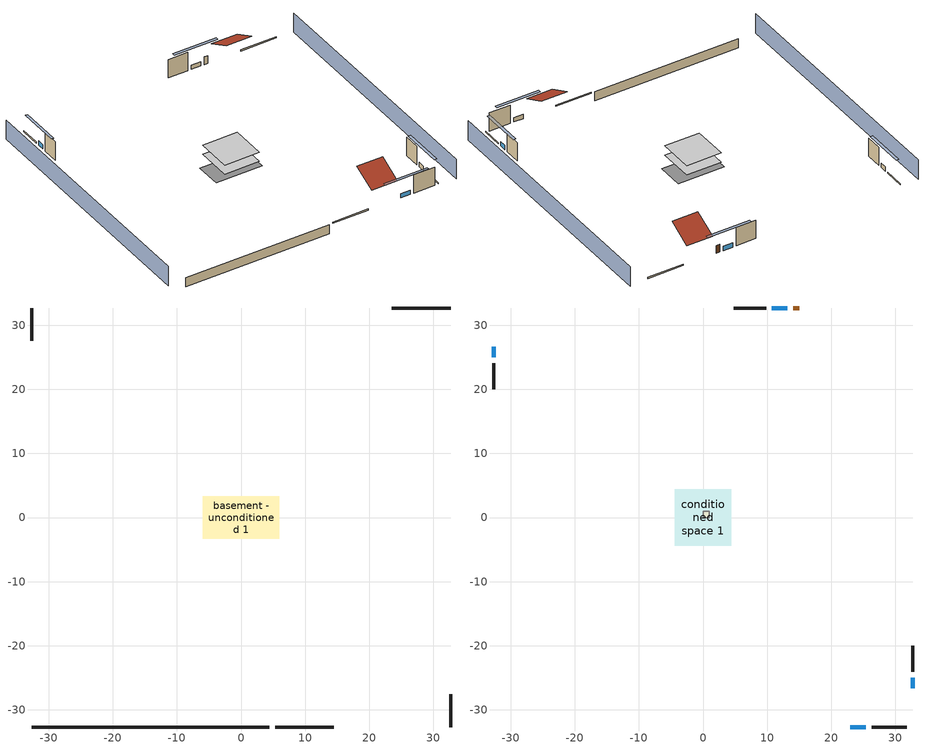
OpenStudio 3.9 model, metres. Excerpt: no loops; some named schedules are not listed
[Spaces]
basement - unconditioned 1
 floor foundation (Slab1 construction): -5.95,-3.31 -5.95,3.31 5.95,3.31 5.95,-3.31 z-2.13
 wall outside (RimJoist1 construction): 5.32,-32.67 14.5,-32.67 z0.3:0.61
 wall outside (RimJoist2 construction): -32.67,32.67 -32.67,27.58 z0.3:0.61
 wall outside (RimJoist3 construction): 32.67,32.67 23.5,32.67 z0.3:0.61
 wall outside (RimJoist4 construction): 32.67,-32.67 32.67,-27.58 z0.3:0.61
 wall foundation (FoundationWall1 construction): -32.67,-32.67 4.39,-32.67 z-2.13:0.3
conditioned space 1
 floor to basement - unconditioned 1 (Floor1 construction): -4.44,-4.44 -4.44,4.44 4.44,4.44 4.44,-4.44 z0.3
 floor adiabatic (AdiabaticFloorConstruction): -4.44,-4.44 -4.44,4.44 4.44,4.44 4.44,-4.44 z2.74
 wall outside (Wall1 construction): 26.32,-32.67 31.74,-32.67 z0.3:5.18
 wall outside (Wall2 construction): -32.67,24.03 -32.67,20 z0.3:5.18
 wall outside (Wall3 construction): 9.83,32.67 4.79,32.67 z0.3:5.18
 wall outside (Wall4 construction): 32.67,-24.03 32.67,-20 z0.3:5.18
 wall outside (AdiabaticWallConstruction): 22.99,-32.67 25.39,-32.67 / 13.16,32.67 10.76,32.67 z0.3:1.39; -32.67,26.65 -32.67,24.96 / 32.67,-26.65 32.67,-24.96 z0.3:1.45
 wall outside (AdiabaticWallConstruction 1): 15,32.67 14.08,32.67 z0.3:2.34
 window (WindowConstruction): 22.99,-32.67 25.39,-32.67 z0.3:1.39
 window (WindowConstruction 1): -32.67,26.65 -32.67,24.96 z0.3:1.45
 window (WindowConstruction 2): 13.16,32.67 10.76,32.67 z0.3:1.39
 window (WindowConstruction 3): 32.67,-26.65 32.67,-24.96 z0.3:1.45
 door (Door): 15,32.67 14.09,32.67 z0.3:2.34
 ceiling adiabatic (AdiabaticFloorConstruction): 4.44,-4.44 4.44,4.44 -4.44,4.44 -4.44,-4.44 z2.74
 roof outside (Roof1 construction): 22.06,-32.67,5.18 22.06,-26.73,8.15 15.42,-26.73,8.15 15.42,-32.67,5.18
 roof outside (Roof2 construction): 15.93,32.67,5.18 15.93,26.73,8.15 22.57,26.73,8.15 22.57,32.67,5.18
central ac and furnace airloop ret air space
 floor adiabatic (AdiabaticConst): 0,0 0,1 1,1 1,0 z0
 wall adiabatic (AdiabaticConst): 0,1 0,0 1,0 1,1 0,1 z0:1
 ceiling adiabatic (AdiabaticConst): 1,0 1,1 0,1 0,0 z1
shading: 37.24,-32.67 37.24,32.67 / -37.24,32.67 -37.24,-32.67 z0:5.18; 29.79,-32.67 18.6,-32.67 18.6,-33.28 29.79,-33.28 z5.79; -32.67,20.57 -32.67,31.05 -33.28,31.05 -33.28,20.57 z5.85; 6.36,32.67 17.55,32.67 17.55,33.28 6.36,33.28 z5.79; 32.67,-20.57 32.67,-31.05 33.28,-31.05 33.28,-20.57 z5.85
[Site]
Portland Intl Arpt_OR: Latitude {deg}=45.59; Longitude {deg}=-122.6; Time Zone {hr}=-8; Elevation {m}=33; Terrain=Suburbs; Keep Site Location Information=Yes
[Site:GroundTemperature:Shallow]
10.2558, 8.96328, 8.85977, 9.47314, 11.9355, 14.3863, 16.5111, 17.8571, 17.9714, 16.8767, 14.8061, 12.4304
[Site:WaterMainsTemperature]
Calculation Method=Schedule; Temperature Schedule=mains temperature schedule
[Building]
Building 1
[Material] Roughness=Rough
Name | Thickness {m} | Conductivity {W/m-K} | Density {kg/m3} | Specific Heat {J/kg-K} | Thermal Absorptance | Solar Absorptance | Visible Absorptance
asphalt or fiberglass shingles | 0.00635 | 0.162714 | 1121.4 | 1465.45 | 0.9 | 0.85 | 0.85
osb sheathing 0.75 in. | 0.01905 | 0.115458 | 512.64 | 1214.23 | 0.9 | 0.7 | 0.7
roof stud and cavity | 0.2032 | 0.97696 | 78.34581 | 1123.46 | 0.9 | 0.7 | 0.7
gypsum board | 0.0127 | 0.160291 | 801 | 837.4 | 0.9 | 0.6 | 0.6
wood siding | 0.0254 | 0.102417 | 544.68 | 1172.36 | 0.9 | 0.85 | 0.85
osb sheathing 0.5 in. | 0.0127 | 0.115458 | 512.64 | 1214.23 | 0.9 | 0.7 | 0.7
wall stud and cavity | 0.1397 | 0.550994 | 139.0536 | 1170.24 | 0.9 | 0.7 | 0.7
rim joist stud and cavity | 0.0508 | 0.178688 | 50.32683 | 1063.81 | 0.9 | 0.6 | 0.6
floor stud and cavity | 0.1397 | 0.923637 | 92.3553 | 1139.71 | 0.9 | 0.7 | 0.7
floor covering | 0.0127 | 0.0433444 | 54.468 | 1339.84 | 0.9 | 0.6 | 0.6
concrete 8.0 in. | 0.2032 | 1.803125 | 2242.8 | 837.4 | 0.9 | 0.7 | 0.7
concrete 4.0 in. | 0.1016 | 1.803125 | 2242.8 | 837.4 | 0.9 | 0.7 | 0.7
wood siding 1; wood siding 2 | 0.0254 | 0.102417 | 544.68 | 1172.36
wall rigid ins; floor rigid ins | 0.512978 | 0.029427 | 32.04 | 1214.23 | 0.9 | 0.7 | 0.7
wall stud and cavity 1 | 0.0889 | 0.380278 | 52.3479 | 1209.89 | 0.9 | 0.7 | 0.7
door material | 0.04445 | 0.0612267 | 512.64 | 1214.23 | 0.9 | 0.7 | 0.7
floor stud and cavity 1 | 0.1397 | 1.75129 | 37.0049 | 1207.88 | 0.9 | 0.7 | 0.7
wall stud and cavity 2 | 0.0889 | 0.391764 | 83.0341 | 1211.67 | 0.9 | 0.7 | 0.7
furniture material conditioned space 1; furniture material basement - unconditioned 1 | 0.1524 | 0.115458 | 640.8 | 1214.23 | 0.9 | 0.6 | 0.6
[Construction]
Roof1 construction; Roof2 construction: asphalt or fiberglass shingles, osb sheathing 0.75 in., roof stud and cavity, gypsum board
Wall1 construction; Wall2 construction; Wall3 construction; Wall4 construction: wood siding, osb sheathing 0.5 in., wall stud and cavity, gypsum board
RimJoist1 construction; RimJoist2 construction; RimJoist3 construction; RimJoist4 construction: wood siding, rim joist stud and cavity
Floor1 construction: floor stud and cavity, osb sheathing 0.75 in., floor covering
FoundationWall1 construction: concrete 8.0 in.
Slab1 construction: concrete 4.0 in.
WindowConstruction; WindowConstruction 1; WindowConstruction 2; WindowConstruction 3: WindowMaterial
AdiabaticWallConstruction: wood siding 1, wall rigid ins, wall stud and cavity 1, gypsum board
Door: door material
AdiabaticWallConstruction 1: wood siding 2, wall rigid ins, wall stud and cavity 1, gypsum board
AdiabaticFloorConstruction: floor stud and cavity 1, floor rigid ins, osb sheathing 0.75 in., floor covering
PartitionWallConstruction: gypsum board, wall stud and cavity 2, gypsum board
furniture construction conditioned space 1: furniture material conditioned space 1
furniture construction basement - unconditioned 1: furniture material basement - unconditioned 1
AdiabaticConst: Adiabatic
[WindowMaterial:SimpleGlazingSystem]
WindowMaterial: U-Factor {W/m2-K}=1.93052; Solar Heat Gain Coefficient=0.49
[Material:NoMass]
Adiabatic: Roughness=Rough; Thermal Resistance {m2-K/W}=176.1
[ThermalZone] Multiplier=1; Use Ideal Air Loads=No
Name | Volume {m3} | Thermostat
conditioned space | 384.656 | conditioned space temperature setpoint
basement - unconditioned | 192.328
central ac and furnace airloop ret air zone | 1
[Sizing:Zone] Zone Cooling Design Supply Air Temperature Input Method=SupplyAirTemperature; Zone Cooling Design Supply Air Temperature {C}=14; Zone Cooling Design Supply Air Temperature Difference {deltaC}=11.11; Zone Heating Design Supply Air Temperature Input Method=SupplyAirTemperature; Zone Heating Design Supply Air Temperature {C}=40; Zone Heating Design Supply Air Temperature Difference {deltaC}=11.11; Zone Cooling Design Supply Air Humidity Ratio {kg-H2O/kg-air}=0.0085; Zone Heating Design Supply Air Humidity Ratio {kg-H2O/kg-air}=0.008; Cooling Design Air Flow Method=DesignDay; Heating Design Air Flow Method=DesignDay; Account for Dedicated Outdoor Air System=No; Dedicated Outdoor Air System Control Strategy=NeutralSupplyAir; Dedicated Outdoor Air Low Setpoint Temperature for Design {C}=autosize; Dedicated Outdoor Air High Setpoint Temperature for Design {C}=autosize; Zone Load Sizing Method=Sensible Load Only No Latent Load; Zone Latent Cooling Design Supply Air Humidity Ratio Input Method=HumidityRatioDifference; Zone Cooling Design Supply Air Humidity Ratio Difference {kgWater/kgDryAir}=0.005; Zone Latent Heating Design Supply Air Humidity Ratio Input Method=HumidityRatioDifference; Zone Humidification Design Supply Air Humidity Ratio Difference {kgWater/kgDryAir}=0.005; Sizing Option=Coincident
basement - unconditioned; central ac and furnace airloop ret air zone
[Space]
Name | Thermal Zone | Volume {m3}
conditioned space 1 | conditioned space | 384.656
basement - unconditioned 1 | basement - unconditioned | 192.328
central ac and furnace airloop ret air space | central ac and furnace airloop ret air zone
[ThermostatSetpoint:DualSetpoint]
conditioned space temperature setpoint: Heating Setpoint Temperature Schedule=heating setpoint; Cooling Setpoint Temperature Schedule=cooling setpoint; Temperature Difference Between Cutout And Setpoint {deltaC}=0
[Foundation:Kiva]
Foundation Kiva 1: Initial Indoor Air Temperature {C}=9.52053; Wall Height Above Grade {m}=0.3048; Wall Depth Below Slab {m}=0.2032
[Foundation:Kiva:Settings]
Soil Conductivity {W/m-K}=0.8655; Soil Density {kg/m3}=1842.3; Soil Specific Heat {J/kg-K}=418.7; Ground Solar Absorptivity=0.9; Ground Thermal Absorptivity=0.9; Ground Surface Roughness {m}=0.03; Far-Field Width {m}=40; Deep-Ground Boundary Condition=ZeroFlux; Deep-Ground Depth {m}=40; Minimum Cell Dimension {m}=0.2; Maximum Cell Growth Coefficient=3; Simulation Timestep=Timestep
[SurfaceProperty:ExposedFoundationPerimeter]
Slab1: Exposed Perimeter Calculation Method=TotalExposedPerimeter; Total Exposed Perimeter {m}=37.06368
[SurfaceProperty:IncidentSolarMultiplier] Incident Solar Multiplier=1; Incident Solar Multiplier Schedule=trans schedule winter=0.85 summer=0.7
Window1; Window2; Window3; Window4
[InternalMass:Definition] Design Level Calculation Method=SurfaceArea
Name | Construction | Surface Area {m2}
partition wall mass | PartitionWallConstruction | 157.749
furniture mass conditioned space 1 | furniture construction conditioned space 1 | 63.09974
furniture mass basement - unconditioned 1 | furniture construction basement - unconditioned 1 | 31.54987
[InternalMass] Multiplier=1
Name | Internal Mass Definition | Space or SpaceType
partition wall mass | partition wall mass | conditioned space 1
furniture mass conditioned space 1 | furniture mass conditioned space 1 | conditioned space 1
furniture mass basement - unconditioned 1 | furniture mass basement - unconditioned 1 | basement - unconditioned 1
[Fan:SystemModel]
central ac and furnace supply fan: Availability Schedule=Always On Discrete; Design Maximum Air Flow Rate {m3/s}=0.520086; Speed Control Method=Discrete; Electric Power Minimum Flow Rate Fraction=0.2; Design Pressure Rise {Pa}=500; Motor Efficiency=1; Motor In Air Stream Fraction=1; Design Electric Power Consumption {W}=autosize; Design Power Sizing Method=PowerPerFlow; Electric Power Per Unit Flow Rate {W/(m3/s)}=1059.44; Electric Power Per Unit Flow Rate Per Unit Pressure {W-s/m3-Pa}=1.66667; Fan Total Efficiency=0.7; Motor Loss Radiative Fraction=0; Speed Flow Fraction 1=0.99819; Speed Electric Power Fraction 1=0.99457; Speed Flow Fraction 2=1; Speed Electric Power Fraction 2=1
[EnergyManagementSystem:Sensor]
Name | Output Variable or Output Meter Index Key | Output Variable or Output Meter
central_ac_and_furnace_supply_fan_s; central_ac_and_furnace_supply_fan_s_1 | central ac and furnace supply fan | Fan Electricity Energy
water_heater_T_set | water heater setpoint | Schedule Value
out_pb_s |  | Site Outdoor Air Barometric Pressure
out_wt_s |  | Site Outdoor Air Humidity Ratio
site_vw_s |  | Site Wind Speed
hvac_availability_schedule_s | hvac availability schedule | Schedule Value
cool_season | cooling season schedule | Schedule Value
central_ac_and_furnace_airloop_Fan_RTF_s | central ac and furnace supply fan | Fan Runtime Fraction Speed 1
central_ac_and_furnace_airloop_Fan_RTF_s_1 | central ac and furnace supply fan | Fan Runtime Fraction Speed 2
central_ac_and_furnace_airloop_AH_MFR_s | Node 5 | System Node Mass Flow Rate
central_ac_and_furnace_airloop_AH_VFR_s | Node 5 | System Node Current Density Volume Flow Rate
central_ac_and_furnace_airloop_AH_Tout_s | Node 5 | System Node Temperature
central_ac_and_furnace_airloop_AH_Wout_s | Node 5 | System Node Humidity Ratio
central_ac_and_furnace_airloop_RA_T_s | Node 8 | System Node Temperature
central_ac_and_furnace_airloop_Ra_W_s | Node 8 | System Node Humidity Ratio
central_ac_and_furnace_airloop_0_DZ_T_s | basement - unconditioned | Zone Air Temperature
central_ac_and_furnace_airloop_0_DZ_W_s | basement - unconditioned | Zone Mean Air Humidity Ratio
natural_vent_s | natural vent schedule | Schedule Value
htg_sp_s | heating setpoint | Schedule Value
clg_sp_s | cooling setpoint | Schedule Value
mech_vent_range_fan_0_sch_s | mech vent range fan 0 schedule | Schedule Value
mech_vent_bath_fan_0_sch_s | mech vent bath fan 0 schedule | Schedule Value
clothes_dryer_exhaust_0_sch_s | clothes_dryer | Schedule Value
htg_load_cond |  | Heating:EnergyTransfer:Zone:CONDITIONED SPACE
clg_load_cond |  | Cooling:EnergyTransfer:Zone:CONDITIONED SPACE
htg_load_duct |  | Heating:EnergyTransfer:Zone:CENTRAL AC AND FURNACE AIRLOOP RET AIR ZONE
clg_load_duct |  | Cooling:EnergyTransfer:Zone:CENTRAL AC AND FURNACE AIRLOOP RET AIR ZONE
s_conv | Floor1 | Surface Inside Face Convection Heat Gain Energy
s_ig | Floor1 | Surface Inside Face Internal Gains Radiation Heat Gain Energy
s_sol | Floor1 | Surface Inside Face Solar Radiation Heat Gain Energy
s_lgt | Floor1 | Surface Inside Face Lights Radiation Heat Gain Energy
s_surf | Floor1 | Surface Inside Face Net Surface Thermal Radiation Heat Gain Energy
s_conv_1 | inferred conditioned ceiling | Surface Inside Face Convection Heat Gain Energy
s_ig_1 | inferred conditioned ceiling | Surface Inside Face Internal Gains Radiation Heat Gain Energy
s_sol_1 | inferred conditioned ceiling | Surface Inside Face Solar Radiation Heat Gain Energy
s_lgt_1 | inferred conditioned ceiling | Surface Inside Face Lights Radiation Heat Gain Energy
s_surf_1 | inferred conditioned ceiling | Surface Inside Face Net Surface Thermal Radiation Heat Gain Energy
s_conv_2 | inferred conditioned floor | Surface Inside Face Convection Heat Gain Energy
s_ig_2 | inferred conditioned floor | Surface Inside Face Internal Gains Radiation Heat Gain Energy
s_sol_2 | inferred conditioned floor | Surface Inside Face Solar Radiation Heat Gain Energy
s_lgt_2 | inferred conditioned floor | Surface Inside Face Lights Radiation Heat Gain Energy
s_surf_2 | inferred conditioned floor | Surface Inside Face Net Surface Thermal Radiation Heat Gain Energy
s_conv_3 | Roof1 | Surface Inside Face Convection Heat Gain Energy
s_ig_3 | Roof1 | Surface Inside Face Internal Gains Radiation Heat Gain Energy
s_sol_3 | Roof1 | Surface Inside Face Solar Radiation Heat Gain Energy
s_lgt_3 | Roof1 | Surface Inside Face Lights Radiation Heat Gain Energy
s_surf_3 | Roof1 | Surface Inside Face Net Surface Thermal Radiation Heat Gain Energy
s_conv_4 | Roof2 | Surface Inside Face Convection Heat Gain Energy
s_ig_4 | Roof2 | Surface Inside Face Internal Gains Radiation Heat Gain Energy
s_sol_4 | Roof2 | Surface Inside Face Solar Radiation Heat Gain Energy
s_lgt_4 | Roof2 | Surface Inside Face Lights Radiation Heat Gain Energy
s_surf_4 | Roof2 | Surface Inside Face Net Surface Thermal Radiation Heat Gain Energy
ss_sol | Door1 | Surface Inside Face Solar Radiation Heat Gain Energy
ss_lgt | Door1 | Surface Inside Face Lights Radiation Heat Gain Energy
ss_conv | Door1 | Surface Inside Face Convection Heat Gain Energy
ss_ig | Door1 | Surface Inside Face Internal Gains Radiation Heat Gain Energy
ss_surf | Door1 | Surface Inside Face Net Surface Thermal Radiation Heat Gain Energy
ss_conv_1 | Window1 | Surface Inside Face Convection Heat Gain Energy
ss_ig_1 | Window1 | Surface Inside Face Internal Gains Radiation Heat Gain Energy
ss_surf_1 | Window1 | Surface Inside Face Net Surface Thermal Radiation Heat Gain Energy
ss_trans_in | Window1 | Surface Window Transmitted Solar Radiation Rate
ss_back_out | Window1 | Surface Window Shortwave from Zone Back Out Window Heat Transfer Rate
ss_trans_out | Window1 | Surface Inside Face Initial Transmitted Diffuse Transmitted Out Window Solar Radiation Rate
ss_conv_2 | Window2 | Surface Inside Face Convection Heat Gain Energy
ss_ig_2 | Window2 | Surface Inside Face Internal Gains Radiation Heat Gain Energy
ss_surf_2 | Window2 | Surface Inside Face Net Surface Thermal Radiation Heat Gain Energy
ss_trans_in_1 | Window2 | Surface Window Transmitted Solar Radiation Rate
ss_back_out_1 | Window2 | Surface Window Shortwave from Zone Back Out Window Heat Transfer Rate
ss_trans_out_1 | Window2 | Surface Inside Face Initial Transmitted Diffuse Transmitted Out Window Solar Radiation Rate
ss_conv_3 | Window3 | Surface Inside Face Convection Heat Gain Energy
ss_ig_3 | Window3 | Surface Inside Face Internal Gains Radiation Heat Gain Energy
ss_surf_3 | Window3 | Surface Inside Face Net Surface Thermal Radiation Heat Gain Energy
ss_trans_in_2 | Window3 | Surface Window Transmitted Solar Radiation Rate
ss_back_out_2 | Window3 | Surface Window Shortwave from Zone Back Out Window Heat Transfer Rate
ss_trans_out_2 | Window3 | Surface Inside Face Initial Transmitted Diffuse Transmitted Out Window Solar Radiation Rate
ss_conv_4 | Window4 | Surface Inside Face Convection Heat Gain Energy
ss_ig_4 | Window4 | Surface Inside Face Internal Gains Radiation Heat Gain Energy
ss_surf_4 | Window4 | Surface Inside Face Net Surface Thermal Radiation Heat Gain Energy
ss_trans_in_3 | Window4 | Surface Window Transmitted Solar Radiation Rate
ss_back_out_3 | Window4 | Surface Window Shortwave from Zone Back Out Window Heat Transfer Rate
ss_trans_out_3 | Window4 | Surface Inside Face Initial Transmitted Diffuse Transmitted Out Window Solar Radiation Rate
s_conv_5 | Wall1 | Surface Inside Face Convection Heat Gain Energy
s_ig_5 | Wall1 | Surface Inside Face Internal Gains Radiation Heat Gain Energy
s_sol_5 | Wall1 | Surface Inside Face Solar Radiation Heat Gain Energy
s_lgt_5 | Wall1 | Surface Inside Face Lights Radiation Heat Gain Energy
s_surf_5 | Wall1 | Surface Inside Face Net Surface Thermal Radiation Heat Gain Energy
s_conv_6 | Wall2 | Surface Inside Face Convection Heat Gain Energy
s_ig_6 | Wall2 | Surface Inside Face Internal Gains Radiation Heat Gain Energy
s_sol_6 | Wall2 | Surface Inside Face Solar Radiation Heat Gain Energy
s_lgt_6 | Wall2 | Surface Inside Face Lights Radiation Heat Gain Energy
s_surf_6 | Wall2 | Surface Inside Face Net Surface Thermal Radiation Heat Gain Energy
s_conv_7 | Wall3 | Surface Inside Face Convection Heat Gain Energy
s_ig_7 | Wall3 | Surface Inside Face Internal Gains Radiation Heat Gain Energy
[ElectricEquipment:Definition] Design Level Calculation Method=EquipmentLevel
Name | Design Level {W} | Fraction Latent | Fraction Radiant | Fraction Lost
ceiling fan | 18.0373 | 0 | 0.558 | 0
clothes washer | 188.007 | 0.03 | 0.162 | 0.7
clothes dryer | 2623.02 | 0.015 | 0.081 | 0.85
fridge | 43.7215 | 0 | 0.6 | 0
freezer | 194.914 | 0 | 0.6 | 0
cooking range | 87.7485 | 0.16 | 0.384 | 0.2
misc tv | 622.63 | 0 | 0.6 | 0
misc plug loads | 488.212 | 0.021 | 0.558 | 0.049
whole house fan; mech vent house fan | 0 | 0 | 0 | 1
mech vent house fan cfis | 0 | 0 | 0 | 0
mech vent range fan 0; mech vent bath fan 0 | 30 | 0 | 0 | 1
[ElectricEquipment]
Name | Electric Equipment Definition | Space or SpaceType | Schedule
ceiling fan | ceiling fan | conditioned space 1 | ceiling_fan
clothes washer | clothes washer | conditioned space 1 | clothes_washer
clothes dryer | clothes dryer | conditioned space 1 | clothes_dryer
fridge | fridge | conditioned space 1 | fridge schedule
freezer | freezer | basement - unconditioned 1 | freezer schedule
cooking range | cooking range | conditioned space 1 | cooking_range
misc tv | misc tv | conditioned space 1 | plug_loads_tv
misc plug loads | misc plug loads | conditioned space 1 | plug_loads_other
whole house fan | whole house fan | conditioned space 1 | Always On Discrete
mech vent house fan | mech vent house fan | conditioned space 1 | mech vent house fan schedule
mech vent house fan cfis | mech vent house fan cfis | conditioned space 1 | mech vent house fan cfis schedule
mech vent range fan 0 | mech vent range fan 0 | conditioned space 1 | mech vent range fan 0 schedule
mech vent bath fan 0 | mech vent bath fan 0 | conditioned space 1 | mech vent bath fan 0 schedule
[OtherEquipment:Definition] Design Level Calculation Method=EquipmentLevel
Name | Design Level {W} | Fraction Latent | Fraction Radiant | Fraction Lost
water heater sens; central ac and furnace airloop_0 SupSensLkToCond; central ac and furnace airloop_0 SupCondToLv; central ac and furnace airloop_0 RetCondToRP; central ac and furnace airloop_0 RetSensLkToRP; central ac and furnace airloop_0 SupCondToDZ; central ac and furnace airloop_0 RetCondToDZ; central ac and furnace airloop_0 SupSensLkToDZ; mech vent house fan sensible load | 0 | 0 | 0 | 0
water heater lat; central ac and furnace airloop_0 SupLatLkToCond; central ac and furnace airloop_0 RetLatLkToRP; central ac and furnace airloop_0 SupLatLkToDZ; mech vent house fan latent load | 0 | 1 | 0 | 0
water heater energy adjustment1 | 0.01 | 0 | 0 | 1
clothes dryer 2 | 0 | 0.015 | 0.081 | 0.85
cooking range 2 | 2571.65 | 0.16 | 0.384 | 0.2
general water use sensible | -116.29 | 0 | 0.6 | 0
general water use latent | 117.996 | 1 | 0 | 0
[OtherEquipment]
Name | Other Equipment Definition | Space or SpaceType | Schedule | Fuel Type
water heater sens | water heater sens | conditioned space 1 | Always On Discrete
water heater lat | water heater lat | conditioned space 1 | Always On Discrete
water heater energy adjustment1 | water heater energy adjustment1 | conditioned space 1 | Always On Discrete | Electricity
clothes dryer 1 | clothes dryer 2 | conditioned space 1 | clothes_dryer | Electricity
cooking range 1 | cooking range 2 | conditioned space 1 | cooking_range | NaturalGas
general water use sensible | general water use sensible | conditioned space 1 | general water use schedule
general water use latent | general water use latent | conditioned space 1 | general water use schedule
central ac and furnace airloop_0 SupSensLkToCond | central ac and furnace airloop_0 SupSensLkToCond | conditioned space 1 | Always On Discrete
central ac and furnace airloop_0 SupLatLkToCond | central ac and furnace airloop_0 SupLatLkToCond | conditioned space 1 | Always On Discrete
central ac and furnace airloop_0 SupCondToLv | central ac and furnace airloop_0 SupCondToLv | conditioned space 1 | Always On Discrete
central ac and furnace airloop_0 RetCondToRP | central ac and furnace airloop_0 RetCondToRP | central ac and furnace airloop ret air space | Always On Discrete
central ac and furnace airloop_0 RetSensLkToRP | central ac and furnace airloop_0 RetSensLkToRP | central ac and furnace airloop ret air space | Always On Discrete
central ac and furnace airloop_0 RetLatLkToRP | central ac and furnace airloop_0 RetLatLkToRP | central ac and furnace airloop ret air space | Always On Discrete
central ac and furnace airloop_0 SupCondToDZ | central ac and furnace airloop_0 SupCondToDZ | basement - unconditioned 1 | Always On Discrete
central ac and furnace airloop_0 RetCondToDZ | central ac and furnace airloop_0 RetCondToDZ | basement - unconditioned 1 | Always On Discrete
central ac and furnace airloop_0 SupSensLkToDZ | central ac and furnace airloop_0 SupSensLkToDZ | basement - unconditioned 1 | Always On Discrete
central ac and furnace airloop_0 SupLatLkToDZ | central ac and furnace airloop_0 SupLatLkToDZ | basement - unconditioned 1 | Always On Discrete
mech vent house fan sensible load | mech vent house fan sensible load | conditioned space 1 | Always On Discrete
mech vent house fan latent load | mech vent house fan latent load | conditioned space 1 | Always On Discrete
[WaterUse:Equipment:Definition]
clothes washer: Peak Flow Rate {m3/s}=2.0596e-06
[Lights:Definition]
interior lighting: Design Level Calculation Method=LightingLevel; Lighting Level {W}=964.586; Fraction Radiant=0.6; Fraction Visible=0.2; Return Air Fraction=0
[Lights]
interior lighting: Lights Definition=interior lighting; Space or SpaceType=conditioned space 1; Schedule=lighting_interior; Fraction Replaceable=1
[Exterior:Lights:Definition]
exterior lighting: Design Level {W}=42.5523
[Exterior:Lights]
exterior lighting: Exterior Lights Definition=exterior lighting; Schedule=exterior lighting schedule
[People:Definition]
occupants: Number of People Calculation Method=People; Number of People {people}=6; Fraction Radiant=0.314171; Sensible Heat Fraction=0.56303; Carbon Dioxide Generation Rate {m3/s-W}=0; Enable ASHRAE 55 Comfort Warnings=No; Mean Radiant Temperature Calculation Type=EnclosureAveraged
[People]
occupants: People Definition=occupants; Space or SpaceType=conditioned space 1; Number of People Schedule=occupants; Activity Level Schedule=occupants activity schedule; Multiplier=1
[ZoneMixing] Schedule=Always On Continuous; Design Flow Rate Calculation Method=Flow/Zone; Design Flow Rate {m3/s}=0
Name | Zone or Space | Source Zone or Space
central ac and furnace airloop_0 ZoneMixDZToCond mix | conditioned space | basement - unconditioned
central ac and furnace airloop_0 ZoneMixCondToDZ mix | basement - unconditioned | conditioned space
[SpaceInfiltration:DesignFlowRate] Schedule=Always On Discrete
Name | Space or SpaceType | Design Flow Rate Calculation Method | Design Flow Rate {m3/s} | Air Changes per Hour {1/hr} | Constant Term Coefficient | Temperature Term Coefficient | Velocity Term Coefficient | Velocity Squared Term Coefficient
natural vent flow; whole house fan flow; infil flow | conditioned space 1 | Flow/Space | 0
infil basement - unconditioned 1 | basement - unconditioned 1 | AirChanges/Hour |  | 0.1 | 1 | 0 | 0 | 0
basement_unconditioned 1 duct leakage imbalance infil flow | basement - unconditioned 1 | Flow/Space | 0
